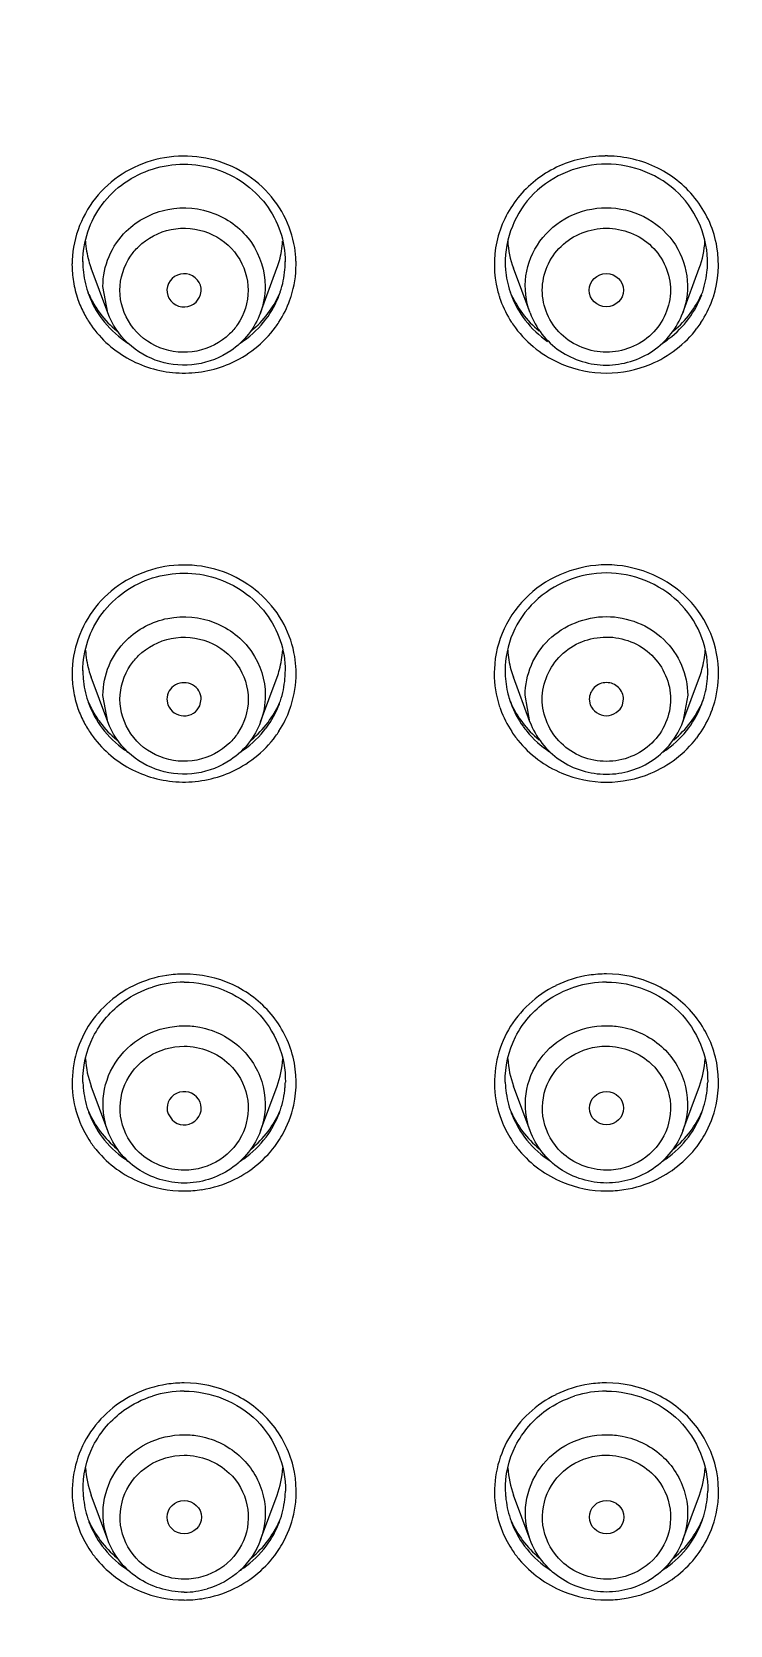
# Model space of a CAD drawing. Extents: x 4680 to 5808, y -3 to 824.
# Drawn here: x 5188.08 to 5200.32, y 525.18 to 553.09 of the extents above; entities that cross this region are included whole.
import ezdxf

# ---------------------------------------------------------------- set-up
doc = ezdxf.new("R2010")
doc.units = 0
doc.header["$LTSCALE"] = 4
doc.header["$MEASUREMENT"] = 0
for name, color, linetype in [('F3A55-R01_DXF_CONTINUOUS_LINE', 7, 'CONTINUOUS'), ('F3A55-R02_DXF_CONTINUOUS_LINE', 7, 'CONTINUOUS'), ('F3A55-R05_DXF_CONTINUOUS_LINE', 7, 'CONTINUOUS')]:
    doc.layers.add(name, color=color, linetype=linetype)

msp = doc.modelspace()

# ---------------------------------------------------------------- linework, layer by layer
at = {"layer": 'F3A55-R01_DXF_CONTINUOUS_LINE', "color": 9, "linetype": 'Continuous'}
msp.add_open_spline([(5136.653, 541.394), (5136.652, 545.286), (5137.446, 553.103), (5140.973, 564.353), (5146.701, 574.72), (5154.403, 583.801), (5163.787, 591.248), (5178.025, 598.619), (5198.143, 602.507), (5218.262, 598.624), (5232.504, 591.262), (5241.888, 583.814), (5249.597, 574.74), (5255.327, 564.374), (5258.858, 553.126), (5259.654, 545.309), (5259.654, 541.417)], degree=3, knots=[0, 0, 0, 0, 0.061575, 0.123304, 0.185315, 0.247693, 0.310467, 0.373601, 0.500005, 0.626397, 0.689539, 0.752312, 0.814687, 0.876699, 0.938429, 1, 1, 1, 1], dxfattribs=at)
at = {"layer": 'F3A55-R02_DXF_CONTINUOUS_LINE', "color": 7, "linetype": 'Continuous'}
for p, q in [((5189.082, 548.487), (5189.082, 548.486)), ((5192.42, 548.486), (5192.42, 548.487)), ((5189.083, 541.322), (5189.083, 541.322)), ((5192.421, 541.322), (5192.421, 541.323)), ((5199.823, 541.322), (5199.824, 541.323))]:
    msp.add_line(p, q, dxfattribs=at)
at = {"layer": 'F3A55-R02_DXF_CONTINUOUS_LINE', "color": 9, "linetype": 'Continuous'}
for centre, radius, start, end in [((5198.151, 548.921), 1.997, 89.3865, 90.6269), ((5190.868, 549.015), 1.846, 2.0953, 9.2557), ((5190.61, 549.016), 1.822, 177.6268, 180.006), ((5190.633, 549.016), 1.845, 180.0194, 189.2553), ((5190.856, 549.018), 1.858, 342.435, 359.9351), ((5190.878, 549.016), 1.836, 0.009, 2.0923), ((5190.641, 549.018), 1.853, 189.275, 199.2994), ((5190.681, 549.083), 1.707, 200.4686, 216.8922), ((5190.821, 549.083), 1.707, 323.1239, 339.5476), ((5190.869, 549.015), 1.845, 340.3872, 342.4037), ((5198.036, 549.018), 1.849, 194.159, 197.7413), ((5198.034, 549.017), 1.846, 197.7439, 199.7641), ((5198.223, 549.083), 1.705, 323.5496, 339.5798), ((5198.269, 549.016), 1.845, 341.2591, 342.2153), ((5190.658, 549.025), 1.872, 199.3123, 207.6564), ((5190.835, 549.029), 1.881, 327.0777, 340.3436), ((5198.07, 549.031), 1.885, 199.8093, 213.1414), ((5198.232, 549.031), 1.885, 326.7876, 340.1484), ((5198.267, 549.017), 1.847, 340.1961, 341.2587), ((5190.67, 549.032), 1.885, 207.6802, 214.8175), ((5190.829, 549.033), 1.889, 323.8226, 327.0761), ((5198.074, 549.034), 1.889, 213.1406, 216.5846), ((5198.184, 549.114), 1.755, 307.3347, 323.4657), ((5198.227, 549.035), 1.891, 323.0975, 326.7901), ((5190.726, 549.125), 1.768, 234.8854, 237.9281), ((5190.776, 549.125), 1.768, 302.0781, 305.1307), ((5198.173, 549.13), 1.774, 301.819, 307.3032), ((5190.869, 541.851), 1.846, 2.0953, 9.2557), ((5190.611, 541.852), 1.822, 177.6268, 180.006), ((5190.634, 541.852), 1.845, 180.0194, 189.2553), ((5190.857, 541.854), 1.858, 342.435, 359.9351), ((5190.879, 541.852), 1.836, 0.009, 2.0923), ((5198.009, 541.853), 1.822, 177.446, 180.0055), ((5198.295, 541.853), 1.822, 0.0106, 2.5661), ((5190.642, 541.854), 1.853, 189.275, 199.2994), ((5190.659, 541.86), 1.872, 199.3123, 207.6564), ((5190.682, 541.919), 1.707, 200.4686, 216.8922), ((5190.822, 541.919), 1.707, 323.1239, 339.5476), ((5190.836, 541.865), 1.881, 327.0777, 340.3436), ((5190.87, 541.851), 1.845, 340.3872, 342.4037), ((5198.031, 541.851), 1.844, 197.77, 198.7072), ((5198.032, 541.851), 1.845, 198.7077, 199.812), ((5198.068, 541.866), 1.883, 199.8626, 213.2395), ((5198.222, 541.919), 1.709, 323.4309, 339.5505), ((5198.236, 541.866), 1.884, 326.7423, 340.1324), ((5198.272, 541.851), 1.845, 340.1837, 341.2239), ((5198.273, 541.851), 1.844, 341.2244, 342.2403), ((5190.671, 541.868), 1.885, 207.6802, 214.8175), ((5190.83, 541.869), 1.889, 323.8226, 327.0761), ((5198.078, 541.872), 1.895, 213.2349, 216.764), ((5198.081, 541.875), 1.9, 216.7658, 218.8201), ((5198.226, 541.872), 1.896, 322.6582, 326.7472), ((5190.727, 541.961), 1.768, 234.8854, 237.9281), ((5190.777, 541.961), 1.768, 302.0781, 305.1307), ((5198.177, 541.962), 1.771, 302.3297, 305.9281), ((5198.152, 541.974), 2.025, 247.3687, 292.5845), ((5190.753, 534.568), 2.02, 98.7151, 116.0871), ((5190.753, 534.558), 2.03, 90.0145, 98.682), ((5198.153, 534.57), 2.02, 98.7151, 116.0871), ((5198.153, 534.559), 2.03, 90.0145, 98.682), ((5190.652, 534.692), 1.862, 185.2102, 202.5484), ((5198.052, 534.693), 1.862, 185.2102, 202.5484), ((5190.842, 534.697), 1.876, 330.26, 347.5483), ((5198.242, 534.698), 1.876, 330.26, 347.5483), ((5190.672, 534.703), 1.885, 202.6166, 213.8624), ((5190.685, 534.755), 1.709, 200.4537, 216.88), ((5190.821, 534.755), 1.709, 323.1362, 339.5625), ((5198.072, 534.704), 1.885, 202.6166, 213.8624), ((5198.085, 534.756), 1.709, 200.4537, 216.88), ((5198.221, 534.756), 1.709, 323.1362, 339.5625), ((5190.686, 534.711), 1.902, 213.854, 219.8035), ((5190.831, 534.704), 1.888, 324.839, 330.2324), ((5198.086, 534.712), 1.902, 213.854, 219.8035), ((5198.231, 534.705), 1.888, 324.839, 330.2324), ((5190.729, 534.798), 1.77, 234.8788, 237.9224), ((5190.777, 534.798), 1.77, 302.0922, 305.1373), ((5198.129, 534.799), 1.77, 234.8788, 237.9224), ((5198.177, 534.799), 1.77, 302.0922, 305.1373), ((5190.753, 534.817), 2.03, 270.0145, 278.682), ((5190.753, 534.806), 2.02, 278.7151, 296.0871), ((5198.153, 534.818), 2.03, 270.0145, 278.682), ((5198.153, 534.807), 2.02, 278.7151, 296.0871), ((5190.754, 527.404), 2.02, 98.7151, 116.0871), ((5190.754, 527.394), 2.03, 90.0145, 98.682), ((5198.154, 527.405), 2.02, 98.7151, 116.0871), ((5198.154, 527.395), 2.03, 90.0145, 98.682), ((5190.653, 527.527), 1.862, 185.2102, 202.5484), ((5198.053, 527.528), 1.862, 185.2102, 202.5484), ((5190.686, 527.591), 1.709, 200.4537, 216.88), ((5190.822, 527.591), 1.709, 323.1362, 339.5625), ((5190.843, 527.533), 1.876, 330.26, 347.5483), ((5198.086, 527.592), 1.709, 200.4537, 216.88), ((5198.222, 527.592), 1.709, 323.1362, 339.5625), ((5198.243, 527.534), 1.876, 330.26, 347.5483), ((5190.673, 527.538), 1.885, 202.6166, 213.8624), ((5198.073, 527.539), 1.885, 202.6166, 213.8624), ((5190.687, 527.547), 1.902, 213.854, 219.8035), ((5190.832, 527.54), 1.888, 324.839, 330.2324), ((5198.087, 527.548), 1.902, 213.854, 219.8035), ((5198.232, 527.541), 1.888, 324.839, 330.2324), ((5190.73, 527.633), 1.77, 234.8788, 237.9224), ((5190.778, 527.633), 1.77, 302.0922, 305.1373), ((5198.13, 527.634), 1.77, 234.8788, 237.9224), ((5198.178, 527.634), 1.77, 302.0922, 305.1373), ((5198.154, 527.643), 2.02, 278.7151, 296.0871), ((5190.754, 527.652), 2.03, 270.0145, 278.682), ((5190.754, 527.642), 2.02, 278.7151, 296.0871), ((5198.154, 527.654), 2.03, 270.0145, 278.682)]:
    msp.add_arc(centre, radius, start, end, dxfattribs=at)
at = {"layer": 'F3A55-R02_DXF_CONTINUOUS_LINE', "color": 7, "linetype": 'Continuous'}
for centre, radius, start, end in [((5190.63, 549.068), 1.653, 180.0169, 184.9002), ((5190.872, 549.068), 1.653, 355.1159, 359.9993), ((5198.022, 549.065), 1.645, 181.4791, 184.8669), ((5198.28, 549.065), 1.645, 355.1496, 358.5448), ((5190.659, 549.071), 1.682, 184.9142, 198.5118), ((5190.843, 549.071), 1.682, 341.5044, 355.102), ((5198.049, 549.068), 1.671, 184.8874, 198.4229), ((5198.253, 549.068), 1.671, 341.5929, 355.1291), ((5190.644, 549.067), 1.667, 198.5403, 200.3725), ((5190.659, 549.198), 1.727, 202.5446, 204.2339), ((5190.675, 549.206), 1.744, 204.2467, 212.5574), ((5190.822, 549.209), 1.75, 323.1156, 335.7516), ((5190.843, 549.198), 1.727, 335.7823, 337.4716), ((5190.858, 549.067), 1.667, 339.6436, 341.4758), ((5198.027, 549.061), 1.648, 198.4459, 200.3758), ((5198.063, 549.201), 1.731, 202.4822, 204.2406), ((5198.082, 549.211), 1.752, 204.2668, 216.8864), ((5198.219, 549.211), 1.752, 323.1297, 335.7493), ((5198.239, 549.201), 1.731, 335.7755, 337.5335), ((5198.275, 549.062), 1.648, 339.6404, 341.5699), ((5190.681, 549.209), 1.751, 212.5558, 216.9072), ((5190.714, 549.237), 1.794, 216.9687, 230.461), ((5190.788, 549.237), 1.794, 309.5483, 323.0474), ((5198.113, 549.236), 1.792, 216.9604, 230.4716), ((5198.189, 549.237), 1.792, 309.5446, 323.0558), ((5190.631, 541.904), 1.653, 180.0169, 184.9002), ((5190.66, 541.906), 1.682, 184.9142, 198.5118), ((5190.844, 541.907), 1.682, 341.5044, 355.102), ((5190.873, 541.904), 1.653, 355.1159, 359.9993), ((5198.05, 541.905), 1.674, 180.04, 193.1084), ((5198.245, 541.907), 1.684, 342.4895, 355.1547), ((5198.272, 541.905), 1.656, 355.1669, 359.9996), ((5198.049, 541.905), 1.673, 193.1227, 197.5686), ((5190.645, 541.903), 1.667, 198.5403, 200.3725), ((5190.66, 542.034), 1.727, 202.5446, 204.2339), ((5190.676, 542.042), 1.744, 204.2467, 212.5574), ((5190.823, 542.045), 1.75, 323.1156, 335.7516), ((5190.844, 542.034), 1.727, 335.7823, 337.4716), ((5190.859, 541.903), 1.667, 339.6436, 341.4758), ((5198.058, 542.034), 1.727, 201.562, 204.2294), ((5198.056, 541.908), 1.681, 197.5677, 200.3777), ((5198.082, 541.92), 1.709, 200.4456, 215.5287), ((5198.081, 542.046), 1.753, 204.2594, 216.9006), ((5198.223, 542.046), 1.753, 323.1156, 335.7568), ((5198.246, 542.034), 1.727, 335.7867, 338.4501), ((5198.259, 541.904), 1.669, 339.6413, 342.4675), ((5190.682, 542.045), 1.751, 212.5558, 216.9072), ((5190.715, 542.073), 1.794, 216.9687, 230.461), ((5190.789, 542.073), 1.794, 309.5483, 323.0474), ((5198.115, 542.074), 1.796, 216.9687, 230.4506), ((5198.09, 541.925), 1.719, 215.5253, 219.063), ((5198.189, 542.074), 1.796, 309.5724, 323.0476), ((5190.755, 534.601), 1.844, 90.0545, 107.5744), ((5198.155, 534.602), 1.844, 90.0545, 107.5744), ((5190.624, 534.736), 1.645, 181.4713, 184.8665), ((5190.651, 534.738), 1.671, 184.887, 198.4233), ((5190.855, 534.738), 1.671, 341.5932, 355.1287), ((5190.882, 534.736), 1.645, 355.1493, 358.537), ((5198.024, 534.737), 1.645, 181.4713, 184.8665), ((5198.051, 534.739), 1.671, 184.887, 198.4233), ((5198.255, 534.739), 1.671, 341.5932, 355.1287), ((5198.282, 534.737), 1.645, 355.1493, 358.537), ((5190.629, 534.732), 1.648, 198.4463, 200.3758), ((5190.665, 534.872), 1.731, 202.4826, 204.2406), ((5190.841, 534.872), 1.731, 335.7755, 337.534), ((5190.877, 534.732), 1.648, 339.6404, 341.5703), ((5198.029, 534.733), 1.648, 198.4463, 200.3758), ((5198.065, 534.873), 1.731, 202.4826, 204.2406), ((5198.241, 534.873), 1.731, 335.7755, 337.534), ((5198.277, 534.733), 1.648, 339.6404, 341.5703), ((5190.684, 534.881), 1.752, 204.2668, 216.8864), ((5190.822, 534.881), 1.752, 323.1297, 335.7493), ((5198.084, 534.882), 1.752, 204.2668, 216.8864), ((5198.222, 534.882), 1.752, 323.1297, 335.7493), ((5190.715, 534.907), 1.792, 216.9604, 230.4715), ((5190.791, 534.907), 1.792, 309.5446, 323.0558), ((5198.115, 534.908), 1.792, 216.9604, 230.4715), ((5198.191, 534.908), 1.792, 309.5446, 323.0558), ((5190.756, 527.437), 1.844, 90.0545, 107.5744), ((5198.156, 527.438), 1.844, 90.0545, 107.5744), ((5190.625, 527.571), 1.645, 181.4713, 184.8665), ((5190.883, 527.571), 1.645, 355.1493, 358.537), ((5198.025, 527.572), 1.645, 181.4713, 184.8665), ((5198.283, 527.572), 1.645, 355.1493, 358.537), ((5190.652, 527.574), 1.671, 184.887, 198.4233), ((5190.856, 527.574), 1.671, 341.5932, 355.1287), ((5198.052, 527.575), 1.671, 184.887, 198.4233), ((5198.256, 527.575), 1.671, 341.5932, 355.1287), ((5190.63, 527.568), 1.648, 198.4463, 200.3758), ((5190.666, 527.708), 1.731, 202.4826, 204.2406), ((5190.685, 527.717), 1.752, 204.2668, 216.8864), ((5190.823, 527.717), 1.752, 323.1297, 335.7493), ((5190.842, 527.708), 1.731, 335.7755, 337.534), ((5190.878, 527.568), 1.648, 339.6404, 341.5703), ((5198.03, 527.569), 1.648, 198.4463, 200.3758), ((5198.066, 527.709), 1.731, 202.4826, 204.2406), ((5198.085, 527.718), 1.752, 204.2668, 216.8864), ((5198.223, 527.718), 1.752, 323.1297, 335.7493), ((5198.242, 527.709), 1.731, 335.7755, 337.534), ((5198.278, 527.569), 1.648, 339.6404, 341.5703), ((5198.116, 527.744), 1.792, 216.9604, 230.4715), ((5198.192, 527.744), 1.792, 309.5446, 323.0558), ((5190.716, 527.743), 1.792, 216.9604, 230.4715), ((5190.792, 527.743), 1.792, 309.5446, 323.0558)]:
    msp.add_arc(centre, radius, start, end, dxfattribs=at)
at = {"layer": 'F3A55-R02_DXF_CONTINUOUS_LINE', "color": 9, "linetype": 'Continuous'}
for points, knots in [([(5198.144, 598.415), (5194.285, 598.414), (5186.555, 597.678), (5175.415, 594.407), (5165.139, 589.095), (5156.128, 581.942), (5148.727, 573.221), (5143.225, 563.263), (5139.835, 552.457), (5139.072, 544.948), (5139.073, 541.209)], [0, 0, 0, 0, 0.126979, 0.253656, 0.379783, 0.505185, 0.629798, 0.753677, 0.876989, 1, 1, 1, 1]), ([(5257.231, 541.226), (5257.231, 544.965), (5256.466, 552.473), (5253.073, 563.278), (5247.568, 573.235), (5240.165, 581.954), (5231.151, 589.104), (5220.874, 594.414), (5209.733, 597.681), (5202.003, 598.415), (5198.144, 598.415)], [0, 0, 0, 0, 0.123011, 0.246323, 0.370202, 0.494815, 0.620217, 0.746344, 0.873021, 1, 1, 1, 1]), ([(5139.49, 541.189), (5139.49, 544.901), (5140.247, 552.357), (5143.613, 563.087), (5149.077, 572.974), (5156.425, 581.634), (5165.372, 588.736), (5175.575, 594.011), (5186.637, 597.258), (5194.312, 597.99), (5198.144, 597.99)], [0, 0, 0, 0, 0.123011, 0.246323, 0.370202, 0.494815, 0.620217, 0.746344, 0.873021, 1, 1, 1, 1]), ([(5198.144, 597.99), (5201.976, 597.991), (5209.652, 597.262), (5220.714, 594.018), (5230.918, 588.746), (5239.868, 581.646), (5247.219, 572.988), (5252.685, 563.102), (5256.054, 552.373), (5256.814, 544.918), (5256.814, 541.205)], [0, 0, 0, 0, 0.126979, 0.253656, 0.379783, 0.505185, 0.629798, 0.753677, 0.876989, 1, 1, 1, 1]), ([(5145.684, 550.797), (5146.624, 555.962), (5150.182, 566.103), (5159.945, 578.944), (5173.213, 588.344), (5183.589, 591.74), (5188.898, 592.646)], [0, 0, 0, 0, 0.24678, 0.495573, 0.746799, 1, 1, 1, 1]), ([(5192.502, 549.876), (5192.308, 550.245), (5191.643, 550.868), (5190.308, 551.009), (5189.144, 550.343), (5188.806, 549.502), (5188.789, 549.091)], [0, 0, 0, 0, 0.249381, 0.502551, 0.753689, 1, 1, 1, 1]), ([(5198.129, 550.917), (5197.838, 550.914), (5197.251, 550.78), (5196.551, 550.227), (5196.165, 549.431), (5196.175, 548.84), (5196.244, 548.566)], [0, 0, 0, 0, 0.254236, 0.505575, 0.753509, 1, 1, 1, 1]), ([(5200.026, 548.453), (5200.115, 548.731), (5200.16, 549.342), (5199.792, 550.182), (5199.08, 550.77), (5198.474, 550.914), (5198.172, 550.917)], [0, 0, 0, 0, 0.24662, 0.494418, 0.745686, 1, 1, 1, 1]), ([(5189.8, 547.353), (5190.063, 547.212), (5190.661, 547.048), (5191.271, 547.16), (5191.546, 547.278)], [0, 0, 0, 0, 0.499695, 1, 1, 1, 1]), ([(5192.503, 542.712), (5192.309, 543.08), (5191.644, 543.704), (5190.309, 543.845), (5189.145, 543.179), (5188.807, 542.338), (5188.79, 541.927)], [0, 0, 0, 0, 0.249381, 0.502551, 0.753689, 1, 1, 1, 1]), ([(5200.116, 541.934), (5200.105, 542.175), (5199.985, 542.661), (5199.4, 543.461), (5198.152, 543.952), (5196.904, 543.461), (5196.319, 542.66), (5196.199, 542.175), (5196.188, 541.934)], [0, 0, 0, 0, 0.124281, 0.249621, 0.499989, 0.750362, 0.875713, 1, 1, 1, 1]), ([(5195.363, 484.084), (5191.624, 484.255), (5184.171, 485.288), (5173.502, 488.856), (5163.715, 494.316), (5155.17, 501.472), (5148.174, 510.069), (5142.985, 519.798), (5139.793, 530.302), (5139.073, 537.583), (5139.073, 541.209)], [0, 0, 0, 0, 0.127002, 0.253651, 0.379731, 0.50509, 0.629684, 0.753576, 0.876929, 1, 1, 1, 1]), ([(5195.275, 484.472), (5191.568, 484.648), (5184.178, 485.685), (5173.602, 489.239), (5163.904, 494.665), (5155.436, 501.771), (5148.506, 510.302), (5143.366, 519.954), (5140.203, 530.372), (5139.491, 537.592), (5139.49, 541.189)], [0, 0, 0, 0, 0.127002, 0.25365, 0.379728, 0.505086, 0.629679, 0.753572, 0.876927, 1, 1, 1, 1]), ([(5189.801, 540.189), (5190.064, 540.048), (5190.662, 539.884), (5191.272, 539.996), (5191.547, 540.114)], [0, 0, 0, 0, 0.499695, 1, 1, 1, 1]), ([(5192.673, 534.293), (5192.733, 534.566), (5192.726, 535.151), (5192.325, 535.929), (5191.623, 536.462), (5191.041, 536.588), (5190.753, 536.588)], [0, 0, 0, 0, 0.246406, 0.494418, 0.745837, 1, 1, 1, 1]), ([(5200.073, 534.294), (5200.133, 534.567), (5200.126, 535.152), (5199.725, 535.93), (5199.023, 536.463), (5198.441, 536.589), (5198.153, 536.589)], [0, 0, 0, 0, 0.246406, 0.494418, 0.745837, 1, 1, 1, 1]), ([(5189.865, 536.382), (5189.526, 536.216), (5188.935, 535.677), (5188.764, 534.892), (5188.797, 534.523)], [0, 0, 0, 0, 0.503911, 1, 1, 1, 1]), ([(5197.265, 536.383), (5196.926, 536.217), (5196.335, 535.678), (5196.164, 534.893), (5196.197, 534.524)], [0, 0, 0, 0, 0.503911, 1, 1, 1, 1]), ([(5195.18, 490.355), (5189.275, 490.675), (5177.525, 493.238), (5164.696, 500.988), (5156.456, 509.362), (5151.44, 516.552), (5147.735, 524.451), (5146.204, 530.056), (5145.687, 532.893)], [0, 0, 0, 0, 0.252822, 0.503795, 0.62874, 0.753024, 0.876724, 1, 1, 1, 1]), ([(5189.866, 529.218), (5189.527, 529.052), (5188.936, 528.513), (5188.765, 527.728), (5188.798, 527.358)], [0, 0, 0, 0, 0.503911, 1, 1, 1, 1]), ([(5192.674, 527.128), (5192.734, 527.402), (5192.727, 527.986), (5192.326, 528.764), (5191.624, 529.298), (5191.042, 529.424), (5190.754, 529.424)], [0, 0, 0, 0, 0.246406, 0.494418, 0.745837, 1, 1, 1, 1]), ([(5197.266, 529.219), (5196.927, 529.053), (5196.336, 528.514), (5196.165, 527.729), (5196.198, 527.359)], [0, 0, 0, 0, 0.503911, 1, 1, 1, 1]), ([(5200.074, 527.13), (5200.134, 527.403), (5200.127, 527.987), (5199.726, 528.765), (5199.024, 529.299), (5198.442, 529.425), (5198.154, 529.425)], [0, 0, 0, 0, 0.246406, 0.494418, 0.745837, 1, 1, 1, 1])]:
    msp.add_open_spline(points, degree=3, knots=knots, dxfattribs=at)
at = {"layer": 'F3A55-R02_DXF_CONTINUOUS_LINE', "color": 7, "linetype": 'Continuous'}
for points, knots in [([(5188.978, 549.063), (5188.978, 549.416), (5189.225, 550.149), (5190.171, 550.799), (5191.324, 550.805), (5191.967, 550.359), (5192.184, 550.071)], [0, 0, 0, 0, 0.245001, 0.49554, 0.749435, 1, 1, 1, 1]), ([(5198.151, 550.775), (5197.694, 550.775), (5196.75, 550.413), (5196.367, 549.467), (5196.378, 549.023)], [0, 0, 0, 0, 0.507035, 1, 1, 1, 1]), ([(5199.924, 549.023), (5199.935, 549.468), (5199.552, 550.414), (5198.608, 550.775), (5198.151, 550.775)], [0, 0, 0, 0, 0.492965, 1, 1, 1, 1]), ([(5188.979, 541.899), (5188.979, 542.252), (5189.226, 542.985), (5190.172, 543.635), (5191.325, 543.641), (5191.968, 543.194), (5192.185, 542.906)], [0, 0, 0, 0, 0.245001, 0.49554, 0.749435, 1, 1, 1, 1]), ([(5199.928, 541.901), (5199.928, 542.123), (5199.833, 542.576), (5199.31, 543.333), (5198.152, 543.801), (5196.993, 543.332), (5196.47, 542.576), (5196.376, 542.123), (5196.376, 541.9)], [0, 0, 0, 0, 0.123856, 0.24906, 0.499999, 0.750939, 0.876143, 1, 1, 1, 1]), ([(5138.148, 541.453), (5138.148, 537.753), (5138.885, 530.323), (5142.156, 519.609), (5147.471, 509.692), (5154.632, 500.941), (5163.376, 493.67), (5173.384, 488.144), (5184.286, 484.559), (5191.894, 483.551), (5195.708, 483.4)], [0, 0, 0, 0, 0.123095, 0.24647, 0.370378, 0.494979, 0.620337, 0.746403, 0.873029, 1, 1, 1, 1]), ([(5190.753, 536.446), (5191.21, 536.446), (5192.154, 536.084), (5192.537, 535.138), (5192.526, 534.694)], [0, 0, 0, 0, 0.507035, 1, 1, 1, 1]), ([(5198.153, 536.447), (5198.61, 536.447), (5199.554, 536.085), (5199.937, 535.139), (5199.926, 534.695)], [0, 0, 0, 0, 0.507035, 1, 1, 1, 1]), ([(5188.98, 534.693), (5188.973, 534.964), (5189.099, 535.521), (5189.475, 535.95), (5189.698, 536.11)], [0, 0, 0, 0, 0.496276, 1, 1, 1, 1]), ([(5196.38, 534.694), (5196.373, 534.965), (5196.499, 535.522), (5196.875, 535.951), (5197.098, 536.111)], [0, 0, 0, 0, 0.496276, 1, 1, 1, 1]), ([(5190.754, 529.281), (5191.211, 529.281), (5192.155, 528.92), (5192.538, 527.974), (5192.527, 527.529)], [0, 0, 0, 0, 0.507035, 1, 1, 1, 1]), ([(5198.154, 529.282), (5198.611, 529.282), (5199.555, 528.921), (5199.938, 527.975), (5199.927, 527.53)], [0, 0, 0, 0, 0.507035, 1, 1, 1, 1]), ([(5188.981, 527.529), (5188.974, 527.8), (5189.1, 528.357), (5189.476, 528.786), (5189.699, 528.946)], [0, 0, 0, 0, 0.496276, 1, 1, 1, 1]), ([(5196.381, 527.53), (5196.374, 527.801), (5196.5, 528.358), (5196.876, 528.787), (5197.099, 528.947)], [0, 0, 0, 0, 0.496276, 1, 1, 1, 1])]:
    msp.add_open_spline(points, degree=3, knots=knots, dxfattribs=at)
for points in [[(5192.184, 550.071), (5192.293, 549.927), (5192.379, 549.764), (5192.437, 549.593)], [(5192.437, 549.593), (5192.494, 549.424), (5192.524, 549.243), (5192.524, 549.064)], [(5192.185, 542.906), (5192.294, 542.763), (5192.38, 542.6), (5192.438, 542.429)], [(5192.438, 542.429), (5192.495, 542.26), (5192.525, 542.078), (5192.525, 541.9)], [(5189.698, 536.11), (5189.85, 536.218), (5190.02, 536.303), (5190.198, 536.36)], [(5197.098, 536.111), (5197.25, 536.219), (5197.42, 536.304), (5197.598, 536.361)], [(5189.699, 528.946), (5189.851, 529.054), (5190.021, 529.139), (5190.199, 529.195)], [(5197.099, 528.947), (5197.251, 529.055), (5197.421, 529.14), (5197.599, 529.196)]]:
    msp.add_open_spline(points, degree=3, dxfattribs=at)
at = {"layer": 'F3A55-R02_DXF_CONTINUOUS_LINE', "color": 9, "linetype": 'Continuous'}
for points in [[(5192.69, 549.312), (5192.658, 549.508), (5192.594, 549.7), (5192.502, 549.876)], [(5196.482, 548.488), (5196.541, 548.327), (5196.627, 548.174), (5196.731, 548.039)], [(5189.122, 547.955), (5189.295, 547.707), (5189.534, 547.496), (5189.8, 547.353)], [(5189.316, 548.058), (5189.425, 547.912), (5189.56, 547.783), (5189.709, 547.678)], [(5191.546, 547.278), (5191.862, 547.414), (5192.151, 547.641), (5192.353, 547.918)], [(5191.794, 547.678), (5191.943, 547.783), (5192.077, 547.913), (5192.186, 548.058)], [(5196.557, 547.908), (5196.762, 547.631), (5197.054, 547.406), (5197.372, 547.273)], [(5196.731, 548.039), (5196.841, 547.897), (5196.975, 547.771), (5197.122, 547.67)], [(5198.93, 547.272), (5199.245, 547.404), (5199.534, 547.627), (5199.739, 547.899)], [(5197.372, 547.273), (5197.616, 547.17), (5197.886, 547.116), (5198.151, 547.116)], [(5198.151, 547.116), (5198.416, 547.116), (5198.686, 547.17), (5198.93, 547.272)], [(5192.691, 542.148), (5192.659, 542.344), (5192.595, 542.536), (5192.503, 542.712)], [(5196.186, 541.852), (5196.186, 541.662), (5196.217, 541.469), (5196.275, 541.288)], [(5200.029, 541.288), (5200.087, 541.47), (5200.118, 541.662), (5200.118, 541.853)], [(5199.216, 540.528), (5199.36, 540.632), (5199.489, 540.759), (5199.595, 540.901)], [(5189.123, 540.791), (5189.296, 540.543), (5189.535, 540.332), (5189.801, 540.189)], [(5189.317, 540.894), (5189.426, 540.748), (5189.561, 540.619), (5189.71, 540.514)], [(5191.547, 540.114), (5191.863, 540.249), (5192.152, 540.477), (5192.355, 540.754)], [(5191.795, 540.514), (5191.944, 540.619), (5192.078, 540.749), (5192.187, 540.894)], [(5196.601, 540.684), (5196.802, 540.433), (5197.076, 540.23), (5197.373, 540.106)], [(5196.755, 540.842), (5196.869, 540.702), (5197.006, 540.579), (5197.156, 540.481)], [(5198.93, 540.105), (5199.241, 540.235), (5199.528, 540.454), (5199.733, 540.722)], [(5189.318, 533.73), (5189.427, 533.584), (5189.562, 533.454), (5189.711, 533.35)], [(5191.796, 533.35), (5191.945, 533.455), (5192.079, 533.584), (5192.188, 533.73)], [(5196.718, 533.731), (5196.827, 533.585), (5196.962, 533.455), (5197.111, 533.351)], [(5199.196, 533.351), (5199.345, 533.456), (5199.479, 533.585), (5199.588, 533.731)], [(5189.225, 533.494), (5189.425, 533.254), (5189.693, 533.059), (5189.982, 532.94)], [(5191.641, 532.993), (5191.929, 533.134), (5192.19, 533.354), (5192.375, 533.617)], [(5196.625, 533.495), (5196.825, 533.255), (5197.093, 533.06), (5197.382, 532.941)], [(5199.041, 532.994), (5199.329, 533.135), (5199.59, 533.355), (5199.775, 533.618)], [(5189.982, 532.94), (5190.224, 532.839), (5190.491, 532.787), (5190.753, 532.787)], [(5197.382, 532.941), (5197.624, 532.84), (5197.891, 532.788), (5198.153, 532.788)], [(5189.319, 526.565), (5189.428, 526.42), (5189.563, 526.29), (5189.712, 526.185)], [(5191.642, 525.828), (5191.931, 525.97), (5192.191, 526.19), (5192.376, 526.453)], [(5191.797, 526.186), (5191.946, 526.29), (5192.08, 526.42), (5192.189, 526.566)], [(5196.719, 526.566), (5196.828, 526.421), (5196.963, 526.291), (5197.112, 526.186)], [(5199.042, 525.829), (5199.331, 525.971), (5199.591, 526.191), (5199.776, 526.454)], [(5199.197, 526.187), (5199.346, 526.292), (5199.48, 526.421), (5199.589, 526.567)], [(5189.226, 526.33), (5189.426, 526.09), (5189.694, 525.895), (5189.983, 525.775)], [(5196.626, 526.331), (5196.826, 526.091), (5197.094, 525.896), (5197.383, 525.776)], [(5189.983, 525.775), (5190.225, 525.675), (5190.492, 525.623), (5190.754, 525.623)], [(5197.383, 525.776), (5197.625, 525.676), (5197.892, 525.624), (5198.154, 525.624)]]:
    msp.add_open_spline(points, degree=3, dxfattribs=at)
at = {"layer": 'F3A55-R05_DXF_CONTINUOUS_LINE', "color": 7, "linetype": 'Continuous'}
for p, q in [((5189.413, 548.168), (5189.123, 548.95)), ((5192.089, 548.168), (5192.379, 548.95)), ((5196.813, 548.169), (5196.523, 548.951)), ((5199.489, 548.169), (5199.779, 548.951)), ((5190.964, 548.359), (5191.023, 548.442)), ((5189.414, 541.004), (5189.124, 541.786)), ((5192.09, 541.004), (5192.38, 541.786)), ((5196.812, 541.004), (5196.522, 541.786)), ((5199.492, 541.004), (5199.782, 541.786)), ((5190.452, 541.401), (5190.47, 541.302)), ((5191.029, 541.288), (5191.052, 541.401)), ((5197.852, 541.402), (5197.87, 541.304)), ((5198.434, 541.304), (5198.452, 541.402)), ((5189.415, 533.84), (5189.125, 534.621)), ((5192.091, 533.84), (5192.381, 534.622)), ((5196.815, 533.841), (5196.525, 534.623)), ((5199.491, 533.841), (5199.781, 534.623)), ((5190.471, 534.137), (5190.541, 534.031)), ((5189.416, 526.675), (5189.126, 527.457)), ((5192.092, 526.676), (5192.382, 527.458)), ((5196.816, 526.676), (5196.526, 527.458)), ((5199.492, 526.677), (5199.782, 527.459))]:
    msp.add_line(p, q, dxfattribs=at)
at = {"layer": 'F3A55-R05_DXF_CONTINUOUS_LINE', "color": 9, "linetype": 'Continuous'}
for p, q in [((5189.413, 548.168), (5189.33, 548.634)), ((5189.414, 541.004), (5189.331, 541.469)), ((5196.812, 541.004), (5196.728, 541.47)), ((5199.576, 541.471), (5199.492, 541.004))]:
    msp.add_line(p, q, dxfattribs=at)
at = {"layer": 'F3A55-R05_DXF_CONTINUOUS_LINE', "color": 7, "linetype": 'Continuous'}
for centre, radius, start, end in [((5190.66, 549.519), 1.639, 183.3182, 195.5358), ((5190.842, 549.519), 1.639, 344.6284, 356.6966), ((5198.059, 549.521), 1.639, 183.1857, 200.3406), ((5198.242, 549.521), 1.639, 339.6761, 356.8005), ((5190.649, 549.516), 1.628, 195.5417, 200.3679), ((5190.853, 549.517), 1.628, 339.649, 344.6239), ((5190.661, 542.355), 1.639, 183.3182, 195.5358), ((5190.843, 542.355), 1.639, 344.6284, 356.6966), ((5198.061, 542.356), 1.642, 183.315, 195.3662), ((5198.243, 542.356), 1.642, 344.65, 356.7033), ((5190.65, 542.352), 1.628, 195.5417, 200.3679), ((5190.854, 542.352), 1.628, 339.649, 344.6239), ((5198.05, 542.353), 1.63, 195.3709, 200.3675), ((5198.254, 542.353), 1.63, 339.6491, 344.6457), ((5190.661, 535.191), 1.639, 183.1893, 200.3406), ((5190.844, 535.191), 1.639, 339.6761, 356.8038), ((5198.061, 535.192), 1.639, 183.1893, 200.3406), ((5198.244, 535.192), 1.639, 339.6761, 356.8038), ((5190.662, 528.027), 1.639, 183.1893, 200.3406), ((5190.845, 528.027), 1.639, 339.6761, 356.8038), ((5198.062, 528.028), 1.639, 183.1893, 200.3406), ((5198.245, 528.028), 1.639, 339.6761, 356.8038), ((5190.753, 527.226), 1.466, 270.0513, 285.9376)]:
    msp.add_arc(centre, radius, start, end, dxfattribs=at)
for centre, ratio, start_param, end_param in [((5190.751, 548.565), 0.968142, -0.437978, 5.49881), ((5190.752, 541.401), 0.968119, 0, 3.141593), ((5190.752, 541.401), 0.968119, -2.794832, -0.400323), ((5190.753, 534.237), 0.968142, -2.357217, 3.490103)]:
    msp.add_ellipse(centre, major_axis=(0.3, 0), ratio=ratio, start_param=start_param, end_param=end_param, dxfattribs=at)
for centre, major_axis, ratio in [((5198.151, 548.566), (0.3, 0), 0.968165), ((5198.153, 534.238), (0.3, 0), 0.968165), ((5190.754, 527.073), (0.301, 0.001), 0.968238), ((5198.154, 527.074), (0.301, 0), 0.968348)]:
    msp.add_ellipse(centre, major_axis=major_axis, ratio=ratio, dxfattribs=at)
at = {"layer": 'F3A55-R05_DXF_CONTINUOUS_LINE', "color": 9, "linetype": 'Continuous'}
for points, knots in [([(5189.74, 549.601), (5189.935, 549.792), (5190.455, 550.064), (5191.317, 549.984), (5191.998, 549.455), (5192.173, 548.902), (5192.173, 548.634)], [0, 0, 0, 0, 0.251321, 0.504345, 0.754245, 1, 1, 1, 1]), ([(5196.813, 548.169), (5196.738, 548.373), (5196.687, 548.828), (5196.946, 549.461), (5197.473, 549.905), (5197.926, 550.011), (5198.151, 550.011)], [0, 0, 0, 0, 0.246713, 0.49443, 0.745673, 1, 1, 1, 1]), ([(5198.151, 550.011), (5198.375, 550.011), (5198.828, 549.906), (5199.356, 549.462), (5199.615, 548.828), (5199.565, 548.374), (5199.489, 548.169)], [0, 0, 0, 0, 0.254323, 0.505555, 0.75328, 1, 1, 1, 1]), ([(5189.33, 548.634), (5189.33, 548.811), (5189.403, 549.172), (5189.612, 549.475), (5189.74, 549.601)], [0, 0, 0, 0, 0.497793, 1, 1, 1, 1]), ([(5189.952, 549.329), (5190.107, 549.48), (5190.517, 549.695), (5191.198, 549.631), (5191.736, 549.214), (5191.874, 548.777), (5191.874, 548.565)], [0, 0, 0, 0, 0.251337, 0.504345, 0.754229, 1, 1, 1, 1]), ([(5198.151, 547.479), (5197.866, 547.479), (5197.277, 547.706), (5196.906, 548.566), (5197.277, 549.427), (5197.866, 549.653), (5198.151, 549.653)], [0, 0, 0, 0, 0.252859, 0.499988, 0.747122, 1, 1, 1, 1]), ([(5198.151, 549.653), (5198.436, 549.653), (5199.025, 549.427), (5199.396, 548.566), (5199.025, 547.706), (5198.436, 547.479), (5198.151, 547.479)], [0, 0, 0, 0, 0.252859, 0.499988, 0.747122, 1, 1, 1, 1]), ([(5189.628, 548.565), (5189.628, 548.774), (5189.72, 549.064), (5189.901, 549.279), (5189.952, 549.329)], [0, 0, 0, 0, 0.745726, 1, 1, 1, 1]), ([(5191.55, 547.801), (5191.395, 547.65), (5190.985, 547.436), (5190.304, 547.499), (5189.766, 547.917), (5189.628, 548.354), (5189.628, 548.565)], [0, 0, 0, 0, 0.251337, 0.504345, 0.754229, 1, 1, 1, 1]), ([(5191.874, 548.565), (5191.874, 548.356), (5191.783, 548.066), (5191.601, 547.851), (5191.55, 547.801)], [0, 0, 0, 0, 0.745726, 1, 1, 1, 1]), ([(5189.741, 542.437), (5189.936, 542.628), (5190.456, 542.9), (5191.318, 542.819), (5191.999, 542.291), (5192.174, 541.737), (5192.174, 541.47)], [0, 0, 0, 0, 0.251321, 0.504345, 0.754245, 1, 1, 1, 1]), ([(5196.728, 541.47), (5196.728, 541.65), (5196.804, 542.015), (5197.223, 542.623), (5198.152, 543), (5199.081, 542.623), (5199.5, 542.015), (5199.576, 541.65), (5199.576, 541.471)], [0, 0, 0, 0, 0.124295, 0.249673, 0.5, 0.750327, 0.875705, 1, 1, 1, 1]), ([(5189.331, 541.469), (5189.331, 541.647), (5189.404, 542.008), (5189.613, 542.311), (5189.741, 542.437)], [0, 0, 0, 0, 0.497793, 1, 1, 1, 1]), ([(5189.953, 542.165), (5190.108, 542.316), (5190.518, 542.53), (5191.199, 542.467), (5191.737, 542.049), (5191.875, 541.613), (5191.875, 541.401)], [0, 0, 0, 0, 0.251337, 0.504345, 0.754229, 1, 1, 1, 1]), ([(5197.027, 541.402), (5197.027, 541.681), (5197.279, 542.267), (5198.152, 542.604), (5199.024, 542.268), (5199.277, 541.681), (5199.277, 541.402)], [0, 0, 0, 0, 0.247137, 0.499987, 0.752844, 1, 1, 1, 1]), ([(5189.629, 541.401), (5189.629, 541.61), (5189.721, 541.9), (5189.902, 542.115), (5189.953, 542.165)], [0, 0, 0, 0, 0.745726, 1, 1, 1, 1]), ([(5191.551, 540.637), (5191.396, 540.486), (5190.986, 540.271), (5190.305, 540.335), (5189.767, 540.752), (5189.629, 541.189), (5189.629, 541.401)], [0, 0, 0, 0, 0.251337, 0.504345, 0.754229, 1, 1, 1, 1]), ([(5191.875, 541.401), (5191.875, 541.192), (5191.784, 540.902), (5191.602, 540.687), (5191.551, 540.637)], [0, 0, 0, 0, 0.745726, 1, 1, 1, 1]), ([(5199.277, 541.402), (5199.277, 541.123), (5199.025, 540.537), (5198.152, 540.2), (5197.28, 540.536), (5197.027, 541.123), (5197.027, 541.402)], [0, 0, 0, 0, 0.247137, 0.499987, 0.752844, 1, 1, 1, 1]), ([(5189.415, 533.84), (5189.34, 534.044), (5189.289, 534.498), (5189.548, 535.132), (5190.075, 535.576), (5190.528, 535.681), (5190.753, 535.681)], [0, 0, 0, 0, 0.246696, 0.494426, 0.745662, 1, 1, 1, 1]), ([(5190.753, 535.681), (5190.845, 535.682), (5191.208, 535.648), (5191.556, 535.472), (5191.752, 535.284)], [0, 0, 0, 0, 0.253569, 1, 1, 1, 1]), ([(5196.815, 533.841), (5196.74, 534.045), (5196.689, 534.499), (5196.948, 535.133), (5197.475, 535.577), (5197.928, 535.683), (5198.153, 535.683)], [0, 0, 0, 0, 0.246696, 0.494426, 0.745662, 1, 1, 1, 1]), ([(5198.153, 535.683), (5198.245, 535.683), (5198.608, 535.649), (5198.956, 535.473), (5199.152, 535.286)], [0, 0, 0, 0, 0.253569, 1, 1, 1, 1]), ([(5189.964, 533.463), (5189.811, 533.61), (5189.586, 534.005), (5189.654, 534.679), (5190.094, 535.197), (5190.536, 535.324), (5190.753, 535.324)], [0, 0, 0, 0, 0.248729, 0.495606, 0.74569, 1, 1, 1, 1]), ([(5197.364, 533.464), (5197.211, 533.611), (5196.986, 534.006), (5197.054, 534.68), (5197.494, 535.198), (5197.936, 535.325), (5198.153, 535.325)], [0, 0, 0, 0, 0.248729, 0.495606, 0.74569, 1, 1, 1, 1]), ([(5191.752, 535.284), (5191.939, 535.105), (5192.218, 534.631), (5192.18, 534.081), (5192.091, 533.84)], [0, 0, 0, 0, 0.501967, 1, 1, 1, 1]), ([(5199.152, 535.286), (5199.339, 535.106), (5199.618, 534.632), (5199.58, 534.082), (5199.491, 533.841)], [0, 0, 0, 0, 0.501967, 1, 1, 1, 1]), ([(5191.542, 535.01), (5191.696, 534.863), (5191.92, 534.469), (5191.852, 533.795), (5191.412, 533.277), (5190.97, 533.15), (5190.753, 533.15)], [0, 0, 0, 0, 0.248729, 0.495606, 0.74569, 1, 1, 1, 1]), ([(5198.942, 535.011), (5199.096, 534.864), (5199.32, 534.47), (5199.252, 533.796), (5198.812, 533.278), (5198.37, 533.151), (5198.153, 533.151)], [0, 0, 0, 0, 0.248729, 0.495606, 0.74569, 1, 1, 1, 1]), ([(5189.416, 526.675), (5189.341, 526.879), (5189.29, 527.334), (5189.549, 527.967), (5190.076, 528.412), (5190.529, 528.517), (5190.754, 528.517)], [0, 0, 0, 0, 0.246696, 0.494426, 0.745662, 1, 1, 1, 1]), ([(5190.754, 528.517), (5190.846, 528.517), (5191.209, 528.484), (5191.557, 528.308), (5191.753, 528.12)], [0, 0, 0, 0, 0.253569, 1, 1, 1, 1]), ([(5196.816, 526.676), (5196.741, 526.88), (5196.69, 527.335), (5196.949, 527.968), (5197.476, 528.413), (5197.929, 528.518), (5198.154, 528.518)], [0, 0, 0, 0, 0.246696, 0.494426, 0.745662, 1, 1, 1, 1]), ([(5198.154, 528.518), (5198.246, 528.518), (5198.609, 528.485), (5198.957, 528.309), (5199.153, 528.121)], [0, 0, 0, 0, 0.253569, 1, 1, 1, 1]), ([(5189.965, 526.299), (5189.812, 526.446), (5189.587, 526.841), (5189.655, 527.514), (5190.095, 528.032), (5190.537, 528.159), (5190.754, 528.159)], [0, 0, 0, 0, 0.248729, 0.495606, 0.74569, 1, 1, 1, 1]), ([(5191.753, 528.12), (5191.94, 527.941), (5192.219, 527.467), (5192.181, 526.917), (5192.092, 526.676)], [0, 0, 0, 0, 0.501967, 1, 1, 1, 1]), ([(5197.365, 526.3), (5197.212, 526.447), (5196.987, 526.842), (5197.055, 527.515), (5197.495, 528.033), (5197.937, 528.16), (5198.154, 528.16)], [0, 0, 0, 0, 0.248729, 0.495606, 0.74569, 1, 1, 1, 1]), ([(5199.153, 528.121), (5199.34, 527.942), (5199.619, 527.468), (5199.581, 526.918), (5199.492, 526.677)], [0, 0, 0, 0, 0.501967, 1, 1, 1, 1]), ([(5191.543, 527.846), (5191.697, 527.699), (5191.921, 527.304), (5191.853, 526.631), (5191.413, 526.113), (5190.971, 525.986), (5190.754, 525.986)], [0, 0, 0, 0, 0.248729, 0.495606, 0.74569, 1, 1, 1, 1]), ([(5198.943, 527.847), (5199.097, 527.7), (5199.321, 527.305), (5199.253, 526.632), (5198.813, 526.114), (5198.371, 525.987), (5198.154, 525.987)], [0, 0, 0, 0, 0.248729, 0.495606, 0.74569, 1, 1, 1, 1])]:
    msp.add_open_spline(points, degree=3, knots=knots, dxfattribs=at)
for points in [[(5192.173, 548.634), (5192.173, 548.476), (5192.144, 548.316), (5192.089, 548.168)], [(5192.174, 541.47), (5192.174, 541.312), (5192.145, 541.152), (5192.09, 541.004)], [(5190.753, 535.324), (5191.036, 535.324), (5191.337, 535.206), (5191.542, 535.01)], [(5198.153, 535.325), (5198.436, 535.325), (5198.737, 535.207), (5198.942, 535.011)], [(5190.753, 533.15), (5190.47, 533.15), (5190.169, 533.268), (5189.964, 533.463)], [(5198.153, 533.151), (5197.87, 533.151), (5197.569, 533.269), (5197.364, 533.464)], [(5190.754, 528.159), (5191.037, 528.159), (5191.338, 528.041), (5191.543, 527.846)], [(5198.154, 528.16), (5198.437, 528.16), (5198.738, 528.042), (5198.943, 527.847)], [(5190.754, 525.986), (5190.471, 525.986), (5190.17, 526.104), (5189.965, 526.299)], [(5198.154, 525.987), (5197.871, 525.987), (5197.57, 526.105), (5197.365, 526.3)]]:
    msp.add_open_spline(points, degree=3, dxfattribs=at)
at = {"layer": 'F3A55-R05_DXF_CONTINUOUS_LINE', "color": 7, "linetype": 'Continuous'}
for points, knots in [([(5191.569, 547.505), (5191.392, 547.384), (5190.975, 547.221), (5190.311, 547.27), (5189.735, 547.599), (5189.487, 547.969), (5189.413, 548.168)], [0, 0, 0, 0, 0.250689, 0.502054, 0.752115, 1, 1, 1, 1]), ([(5196.813, 548.169), (5196.911, 547.905), (5197.287, 547.427), (5197.867, 547.254), (5198.151, 547.254)], [0, 0, 0, 0, 0.497254, 1, 1, 1, 1]), ([(5198.151, 547.254), (5198.436, 547.255), (5199.016, 547.427), (5199.391, 547.906), (5199.489, 548.169)], [0, 0, 0, 0, 0.502747, 1, 1, 1, 1]), ([(5198.452, 541.402), (5198.452, 541.477), (5198.385, 541.633), (5198.152, 541.723), (5197.919, 541.633), (5197.852, 541.476), (5197.852, 541.402)], [0, 0, 0, 0, 0.247193, 0.499963, 0.752752, 1, 1, 1, 1]), ([(5197.87, 541.304), (5197.909, 541.197), (5198.152, 541.026), (5198.395, 541.197), (5198.434, 541.304)], [0, 0, 0, 0, 0.499972, 1, 1, 1, 1]), ([(5191.57, 540.341), (5191.393, 540.22), (5190.976, 540.056), (5190.312, 540.106), (5189.736, 540.435), (5189.488, 540.805), (5189.414, 541.004)], [0, 0, 0, 0, 0.250689, 0.502054, 0.752115, 1, 1, 1, 1]), ([(5196.812, 541.004), (5196.91, 540.74), (5197.288, 540.261), (5198.152, 540.001), (5199.016, 540.261), (5199.394, 540.74), (5199.492, 541.004)], [0, 0, 0, 0, 0.248627, 0.500003, 0.751376, 1, 1, 1, 1]), ([(5192.091, 533.84), (5191.993, 533.576), (5191.618, 533.098), (5191.038, 532.925), (5190.753, 532.925)], [0, 0, 0, 0, 0.497254, 1, 1, 1, 1]), ([(5199.491, 533.841), (5199.393, 533.577), (5199.018, 533.099), (5198.438, 532.926), (5198.153, 532.926)], [0, 0, 0, 0, 0.497254, 1, 1, 1, 1]), ([(5192.092, 526.676), (5192.016, 526.473), (5191.762, 526.096), (5191.366, 525.877), (5191.155, 525.817)], [0, 0, 0, 0, 0.49777, 1, 1, 1, 1]), ([(5199.492, 526.677), (5199.394, 526.413), (5199.019, 525.934), (5198.439, 525.762), (5198.154, 525.762)], [0, 0, 0, 0, 0.497254, 1, 1, 1, 1])]:
    msp.add_open_spline(points, degree=3, knots=knots, dxfattribs=at)
for points in [[(5192.089, 548.168), (5192.04, 548.036), (5191.969, 547.91), (5191.882, 547.798)], [(5191.882, 547.798), (5191.794, 547.686), (5191.687, 547.586), (5191.569, 547.505)], [(5192.09, 541.004), (5192.041, 540.872), (5191.97, 540.745), (5191.883, 540.634)], [(5191.883, 540.634), (5191.795, 540.522), (5191.688, 540.422), (5191.57, 540.341)], [(5189.623, 533.47), (5189.536, 533.581), (5189.465, 533.707), (5189.415, 533.84)], [(5197.023, 533.471), (5196.936, 533.582), (5196.865, 533.708), (5196.815, 533.841)], [(5189.935, 533.177), (5189.817, 533.258), (5189.711, 533.357), (5189.623, 533.47)], [(5197.335, 533.178), (5197.217, 533.259), (5197.111, 533.358), (5197.023, 533.471)], [(5190.753, 532.925), (5190.468, 532.925), (5190.17, 533.016), (5189.935, 533.177)], [(5198.153, 532.926), (5197.868, 532.926), (5197.57, 533.017), (5197.335, 533.178)], [(5189.624, 526.305), (5189.537, 526.417), (5189.466, 526.543), (5189.416, 526.675)], [(5197.024, 526.306), (5196.937, 526.418), (5196.866, 526.544), (5196.816, 526.676)], [(5189.936, 526.013), (5189.818, 526.094), (5189.712, 526.193), (5189.624, 526.305)], [(5197.336, 526.014), (5197.218, 526.095), (5197.112, 526.194), (5197.024, 526.306)], [(5190.754, 525.761), (5190.469, 525.761), (5190.171, 525.852), (5189.936, 526.013)], [(5198.154, 525.762), (5197.869, 525.762), (5197.571, 525.853), (5197.336, 526.014)]]:
    msp.add_open_spline(points, degree=3, dxfattribs=at)

doc.saveas('drawing.dxf')
